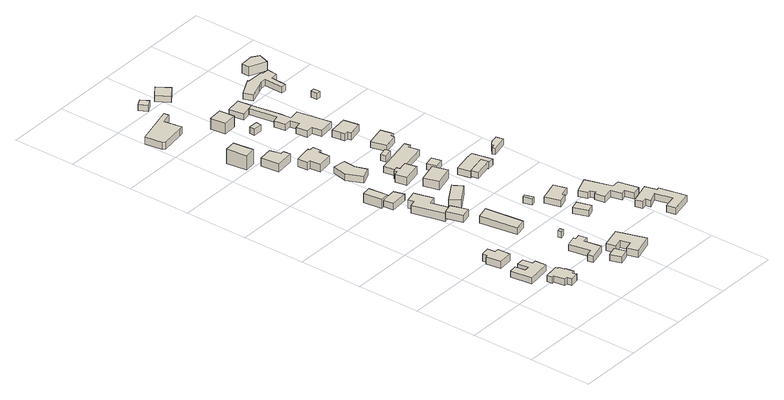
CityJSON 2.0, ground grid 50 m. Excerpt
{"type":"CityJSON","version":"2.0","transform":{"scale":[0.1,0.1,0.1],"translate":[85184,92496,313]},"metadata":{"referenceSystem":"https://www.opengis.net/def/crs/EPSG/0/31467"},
"CityObjects":{
"building1":{"type":"Building","geometry":[{"type":"Solid","lod":"1","boundaries":[[[[0,1,2,3,4,5,6,7,8,9,10,11,12,13]],[[12,14,15,13]],[[11,16,14,12]],[[10,17,16,11]],[[9,18,17,10]],[[8,19,18,9]],[[7,20,19,8]],[[6,21,20,7]],[[5,22,21,6]],[[4,23,22,5]],[[3,24,23,4]],[[2,25,24,3]],[[1,26,25,2]],[[0,27,26,1]],[[13,15,27,0]],[[14,16,17,18,19,20,21,22,23,24,25,26,27,15]]]]}]},
"building2":{"type":"Building","geometry":[{"type":"Solid","lod":"1","boundaries":[[[[28,29,30,31,32,33,34,35,36,37]],[[36,38,39,37]],[[35,40,38,36]],[[34,41,40,35]],[[33,42,41,34]],[[32,43,42,33]],[[31,44,43,32]],[[30,45,44,31]],[[29,46,45,30]],[[28,47,46,29]],[[37,39,47,28]],[[38,40,41,42,43,44,45,46,47,39]]]]}]},
"building3":{"type":"Building","geometry":[{"type":"Solid","lod":"1","boundaries":[[[[48,49,50,51,52,53,54,55]],[[54,56,57,55]],[[53,58,56,54]],[[52,59,58,53]],[[51,60,59,52]],[[50,61,60,51]],[[49,62,61,50]],[[48,63,62,49]],[[55,57,63,48]],[[56,58,59,60,61,62,63,57]]]]}]},
"building4":{"type":"Building","geometry":[{"type":"Solid","lod":"1","boundaries":[[[[64,65,66,67]],[[66,68,69,67]],[[65,70,68,66]],[[64,71,70,65]],[[67,69,71,64]],[[68,70,71,69]]]]}]},
"building5":{"type":"Building","geometry":[{"type":"Solid","lod":"1","boundaries":[[[[72,73,74,75,76,77,78,79,80,81]],[[80,82,83,81]],[[79,84,82,80]],[[78,85,84,79]],[[77,86,85,78]],[[76,87,86,77]],[[75,88,87,76]],[[74,89,88,75]],[[73,90,89,74]],[[72,91,90,73]],[[81,83,91,72]],[[82,84,85,86,87,88,89,90,91,83]]]]}]},
"building6":{"type":"Building","geometry":[{"type":"Solid","lod":"1","boundaries":[[[[92,93,94,95,96,97,98,99]],[[98,100,101,99]],[[97,102,100,98]],[[96,103,102,97]],[[95,104,103,96]],[[94,105,104,95]],[[93,106,105,94]],[[92,107,106,93]],[[99,101,107,92]],[[100,102,103,104,105,106,107,101]]]]}]},
"building7":{"type":"Building","geometry":[{"type":"Solid","lod":"1","boundaries":[[[[108,109,110,111]],[[110,112,113,111]],[[109,114,112,110]],[[108,115,114,109]],[[111,113,115,108]],[[112,114,115,113]]]]}]},
"building8":{"type":"Building","geometry":[{"type":"Solid","lod":"1","boundaries":[[[[116,117,118,119]],[[118,120,121,119]],[[117,122,120,118]],[[116,123,122,117]],[[119,121,123,116]],[[120,122,123,121]]]]}]},
"building9":{"type":"Building","geometry":[{"type":"Solid","lod":"1","boundaries":[[[[124,125,126,127]],[[126,128,129,127]],[[125,130,128,126]],[[124,131,130,125]],[[127,129,131,124]],[[128,130,131,129]]]]}]},
"building10":{"type":"Building","geometry":[{"type":"Solid","lod":"1","boundaries":[[[[132,133,134,135]],[[134,136,137,135]],[[133,138,136,134]],[[132,139,138,133]],[[135,137,139,132]],[[136,138,139,137]]]]}]},
"building11":{"type":"Building","geometry":[{"type":"Solid","lod":"1","boundaries":[[[[140,141,142,143,144,145,146,147]],[[146,148,149,147]],[[145,150,148,146]],[[144,151,150,145]],[[143,152,151,144]],[[142,153,152,143]],[[141,154,153,142]],[[140,155,154,141]],[[147,149,155,140]],[[148,150,151,152,153,154,155,149]]]]}]},
"building12":{"type":"Building","geometry":[{"type":"Solid","lod":"1","boundaries":[[[[156,157,158,159,160]],[[159,161,162,160]],[[158,163,161,159]],[[157,164,163,158]],[[156,165,164,157]],[[160,162,165,156]],[[161,163,164,165,162]]]]}]},
"building13":{"type":"Building","geometry":[{"type":"Solid","lod":"1","boundaries":[[[[166,167,168,169]],[[168,170,171,169]],[[167,172,170,168]],[[166,173,172,167]],[[169,171,173,166]],[[170,172,173,171]]]]}]},
"building14":{"type":"Building","geometry":[{"type":"Solid","lod":"1","boundaries":[[[[174,175,176,177]],[[176,178,179,177]],[[175,180,178,176]],[[174,181,180,175]],[[177,179,181,174]],[[178,180,181,179]]]]}]},
"building15":{"type":"Building","geometry":[{"type":"Solid","lod":"1","boundaries":[[[[182,183,184,185]],[[184,186,187,185]],[[183,188,186,184]],[[182,189,188,183]],[[185,187,189,182]],[[186,188,189,187]]]]}]},
"building16":{"type":"Building","geometry":[{"type":"Solid","lod":"1","boundaries":[[[[190,191,192,193,194,195]],[[194,196,197,195]],[[193,198,196,194]],[[192,199,198,193]],[[191,200,199,192]],[[190,201,200,191]],[[195,197,201,190]],[[196,198,199,200,201,197]]]]}]},
"building17":{"type":"Building","geometry":[{"type":"Solid","lod":"1","boundaries":[[[[202,203,204,205,206,207]],[[206,208,209,207]],[[205,210,208,206]],[[204,211,210,205]],[[203,212,211,204]],[[202,213,212,203]],[[207,209,213,202]],[[208,210,211,212,213,209]]]]}]},
"building18":{"type":"Building","geometry":[{"type":"Solid","lod":"1","boundaries":[[[[214,215,216,217]],[[216,218,219,217]],[[215,220,218,216]],[[214,221,220,215]],[[217,219,221,214]],[[218,220,221,219]]]]}]},
"building19":{"type":"Building","geometry":[{"type":"Solid","lod":"1","boundaries":[[[[222,223,224,225,226,227,228,229,230,231]],[[230,232,233,231]],[[229,234,232,230]],[[228,235,234,229]],[[227,236,235,228]],[[226,237,236,227]],[[225,238,237,226]],[[224,239,238,225]],[[223,240,239,224]],[[222,241,240,223]],[[231,233,241,222]],[[232,234,235,236,237,238,239,240,241,233]]]]}]},
"building20":{"type":"Building","geometry":[{"type":"Solid","lod":"1","boundaries":[[[[242,243,244,245,246,247,248,249]],[[248,250,251,249]],[[247,252,250,248]],[[246,253,252,247]],[[245,254,253,246]],[[244,255,254,245]],[[243,256,255,244]],[[242,257,256,243]],[[249,251,257,242]],[[250,252,253,254,255,256,257,251]]]]}]},
"building21":{"type":"Building","geometry":[{"type":"Solid","lod":"1","boundaries":[[[[258,259,260,261]],[[260,262,263,261]],[[259,264,262,260]],[[258,265,264,259]],[[261,263,265,258]],[[262,264,265,263]]]]}]},
"building22":{"type":"Building","geometry":[{"type":"Solid","lod":"1","boundaries":[[[[266,267,268,269,270,271]],[[270,272,273,271]],[[269,274,272,270]],[[268,275,274,269]],[[267,276,275,268]],[[266,277,276,267]],[[271,273,277,266]],[[272,274,275,276,277,273]]]]}]},
"building23":{"type":"Building","geometry":[{"type":"Solid","lod":"1","boundaries":[[[[278,279,280,281,282,283,284,285]],[[284,286,287,285]],[[283,288,286,284]],[[282,289,288,283]],[[281,290,289,282]],[[280,291,290,281]],[[279,292,291,280]],[[278,293,292,279]],[[285,287,293,278]],[[286,288,289,290,291,292,293,287]]]]}]},
"building24":{"type":"Building","geometry":[{"type":"Solid","lod":"1","boundaries":[[[[294,295,296,297,298,299,300,301,302,303,304,305,306,307]],[[306,308,309,307]],[[305,310,308,306]],[[304,311,310,305]],[[303,312,311,304]],[[302,313,312,303]],[[301,314,313,302]],[[300,315,314,301]],[[299,316,315,300]],[[298,317,316,299]],[[297,318,317,298]],[[296,319,318,297]],[[295,320,319,296]],[[294,321,320,295]],[[307,309,321,294]],[[308,310,311,312,313,314,315,316,317,318,319,320,321,309]]]]}]},
"building25":{"type":"Building","geometry":[{"type":"Solid","lod":"1","boundaries":[[[[322,323,324,325,326,327,328,329,330,331,332,333]],[[332,334,335,333]],[[331,336,334,332]],[[330,337,336,331]],[[329,338,337,330]],[[328,339,338,329]],[[327,340,339,328]],[[326,341,340,327]],[[325,342,341,326]],[[324,343,342,325]],[[323,344,343,324]],[[322,345,344,323]],[[333,335,345,322]],[[334,336,337,338,339,340,341,342,343,344,345,335]]]]}]},
"building26":{"type":"Building","geometry":[{"type":"Solid","lod":"1","boundaries":[[[[346,347,348,349,350,351]],[[350,352,353,351]],[[349,354,352,350]],[[348,355,354,349]],[[347,356,355,348]],[[346,357,356,347]],[[351,353,357,346]],[[352,354,355,356,357,353]]]]}]},
"building27":{"type":"Building","geometry":[{"type":"Solid","lod":"1","boundaries":[[[[358,359,360,361]],[[360,362,363,361]],[[359,364,362,360]],[[358,365,364,359]],[[361,363,365,358]],[[362,364,365,363]]]]}]},
"building28":{"type":"Building","geometry":[{"type":"Solid","lod":"1","boundaries":[[[[366,367,368,369]],[[368,370,371,369]],[[367,372,370,368]],[[366,373,372,367]],[[369,371,373,366]],[[370,372,373,371]]]]}]},
"building29":{"type":"Building","geometry":[{"type":"Solid","lod":"1","boundaries":[[[[374,375,376,377]],[[376,378,379,377]],[[375,380,378,376]],[[374,381,380,375]],[[377,379,381,374]],[[378,380,381,379]]]]}]},
"building30":{"type":"Building","geometry":[{"type":"Solid","lod":"1","boundaries":[[[[382,383,384,385,386,387,388]],[[387,389,390,388]],[[386,391,389,387]],[[385,392,391,386]],[[384,393,392,385]],[[383,394,393,384]],[[382,395,394,383]],[[388,390,395,382]],[[389,391,392,393,394,395,390]]]]}]},
"building31":{"type":"Building","geometry":[{"type":"Solid","lod":"1","boundaries":[[[[396,397,398,399]],[[398,400,401,399]],[[397,402,400,398]],[[396,403,402,397]],[[399,401,403,396]],[[400,402,403,401]]]]}]},
"building32":{"type":"Building","geometry":[{"type":"Solid","lod":"1","boundaries":[[[[404,405,406,407]],[[406,408,409,407]],[[405,410,408,406]],[[404,411,410,405]],[[407,409,411,404]],[[408,410,411,409]]]]}]},
"building33":{"type":"Building","geometry":[{"type":"Solid","lod":"1","boundaries":[[[[412,413,414,415]],[[414,416,417,415]],[[413,418,416,414]],[[412,419,418,413]],[[415,417,419,412]],[[416,418,419,417]]]]}]},
"building34":{"type":"Building","geometry":[{"type":"Solid","lod":"1","boundaries":[[[[420,421,422,423,424,425]],[[424,426,427,425]],[[423,428,426,424]],[[422,429,428,423]],[[421,430,429,422]],[[420,431,430,421]],[[425,427,431,420]],[[426,428,429,430,431,427]]]]}]},
"building35":{"type":"Building","geometry":[{"type":"Solid","lod":"1","boundaries":[[[[432,433,434,435,436,437,438]],[[437,439,440,438]],[[436,441,439,437]],[[435,442,441,436]],[[434,443,442,435]],[[433,444,443,434]],[[432,445,444,433]],[[438,440,445,432]],[[439,441,442,443,444,445,440]]]]}]},
"building36":{"type":"Building","geometry":[{"type":"Solid","lod":"1","boundaries":[[[[446,447,448,449,450,451,452,453,454,455,456,457,458,459,460]],[[459,461,462,460]],[[458,463,461,459]],[[457,464,463,458]],[[456,465,464,457]],[[455,466,465,456]],[[454,467,466,455]],[[453,468,467,454]],[[452,469,468,453]],[[451,470,469,452]],[[450,471,470,451]],[[449,472,471,450]],[[448,473,472,449]],[[447,474,473,448]],[[446,475,474,447]],[[460,462,475,446]],[[461,463,464,465,466,467,468,469,470,471,472,473,474,475,462]]]]}]},
"building37":{"type":"Building","geometry":[{"type":"Solid","lod":"1","boundaries":[[[[476,477,478,479]],[[478,480,481,479]],[[477,482,480,478]],[[476,483,482,477]],[[479,481,483,476]],[[480,482,483,481]]]]}]},
"building38":{"type":"Building","geometry":[{"type":"Solid","lod":"1","boundaries":[[[[484,485,486,487]],[[486,488,489,487]],[[485,490,488,486]],[[484,491,490,485]],[[487,489,491,484]],[[488,490,491,489]]]]}]},
"building39":{"type":"Building","geometry":[{"type":"Solid","lod":"1","boundaries":[[[[492,493,494,495,496,497,498]],[[497,499,500,498]],[[496,501,499,497]],[[495,502,501,496]],[[494,503,502,495]],[[493,504,503,494]],[[492,505,504,493]],[[498,500,505,492]],[[499,501,502,503,504,505,500]]]]}]},
"building40":{"type":"Building","geometry":[{"type":"Solid","lod":"1","boundaries":[[[[506,507,508,509,510,511,512,513,514,515,516,517,518,519]],[[518,520,521,519]],[[517,522,520,518]],[[516,523,522,517]],[[515,524,523,516]],[[514,525,524,515]],[[513,526,525,514]],[[512,527,526,513]],[[511,528,527,512]],[[510,529,528,511]],[[509,530,529,510]],[[508,531,530,509]],[[507,532,531,508]],[[506,533,532,507]],[[519,521,533,506]],[[520,522,523,524,525,526,527,528,529,530,531,532,533,521]]]]}]},
"building41":{"type":"Building","geometry":[{"type":"Solid","lod":"1","boundaries":[[[[534,535,536,537]],[[536,538,539,537]],[[535,540,538,536]],[[534,541,540,535]],[[537,539,541,534]],[[538,540,541,539]]]]}]},
"building42":{"type":"Building","geometry":[{"type":"Solid","lod":"1","boundaries":[[[[542,543,544,545,546]],[[545,547,548,546]],[[544,549,547,545]],[[543,550,549,544]],[[542,551,550,543]],[[546,548,551,542]],[[547,549,550,551,548]]]]}]}
},
"vertices":[
[232,178,267],[226,213,267],[249,217,267],[238,285,267],[232,284,267],[224,329,267],[213,327,267],[210,347,267],[95,329,267],[101,288,267],[118,290,267],[132,202,267],[157,206,267],[163,167,267],[157,206,215],[163,167,215],[132,202,215],[118,290,215],[101,288,215],[95,329,215],[210,347,215],[213,327,215],[224,329,215],[232,284,215],[238,285,215],[249,217,215],[226,213,215],[232,178,215],
[8,579,248],[27,410,248],[217,434,248],[209,522,248],[180,522,248],[167,601,248],[104,594,248],[115,509,248],[78,507,248],[67,587,248],[78,507,198],[67,587,198],[115,509,198],[104,594,198],[167,601,198],[180,522,198],[209,522,198],[217,434,198],[27,410,198],[8,579,198],
[58,705,248],[172,715,248],[167,815,248],[134,814,248],[126,873,248],[57,865,248],[60,825,248],[39,819,248],[60,825,191],[39,819,191],[57,865,191],[126,873,191],[134,814,191],[167,815,191],[172,715,191],[58,705,191],
[577,53,282],[655,76,282],[629,164,282],[551,141,282],[629,164,232],[551,141,232],[655,76,232],[577,53,232],
[599,402,262],[643,410,262],[631,477,262],[588,465,262],[585,486,262],[499,462,262],[530,292,262],[476,278,262],[485,231,262],[620,269,262],[485,231,212],[620,269,212],[476,278,212],[530,292,212],[499,462,212],[585,486,212],[588,465,212],[631,477,212],[643,410,212],[599,402,212],
[717,182,293],[738,108,293],[674,90,293],[699,7,293],[860,52,293],[789,277,293],[629,234,293],[649,163,293],[629,234,235],[649,163,235],[789,277,235],[860,52,235],[699,7,235],[674,90,235],[738,108,235],[717,182,235],
[611,642,244],[617,613,244],[647,619,244],[641,648,244],[647,619,194],[641,648,194],[617,613,194],[611,642,194],
[437,1187,235],[480,892,235],[571,910,235],[534,1213,235],[571,910,178],[534,1213,178],[480,892,178],[437,1187,178],
[488,1326,208],[448,1454,208],[368,1433,208],[406,1302,208],[368,1433,150],[406,1302,150],[448,1454,150],[488,1326,150],
[245,1887,187],[316,1896,187],[298,2045,187],[227,2036,187],[298,2045,114],[227,2036,114],[316,1896,114],[245,1887,114],
[448,1454,192],[411,1597,192],[475,1614,192],[436,1764,192],[343,1741,192],[355,1694,192],[304,1681,192],[368,1433,192],[304,1681,128],[368,1433,128],[355,1694,128],[343,1741,128],[436,1764,128],[475,1614,128],[411,1597,128],[448,1454,128],
[268,1806,174],[410,1820,174],[387,1902,174],[316,1896,174],[258,1888,174],[316,1896,124],[258,1888,124],[387,1902,124],[410,1820,124],[268,1806,124],
[695,1525,215],[647,1600,215],[496,1504,215],[544,1428,215],[496,1504,146],[544,1428,146],[647,1600,146],[695,1525,146],
[210,2982,175],[189,3143,175],[101,3132,175],[122,2971,175],[101,3132,59],[122,2971,59],[189,3143,59],[210,2982,59],
[995,643,255],[962,755,255],[892,734,255],[932,621,255],[892,734,205],[932,621,205],[962,755,205],[995,643,205],
[500,2331,151],[507,2424,151],[409,2439,151],[387,2322,151],[440,2198,151],[530,2236,151],[440,2198,99],[530,2236,99],[387,2322,99],[409,2439,99],[507,2424,99],[500,2331,99],
[215,2922,128],[232,2777,128],[381,2793,128],[375,2851,128],[348,2850,128],[326,2934,128],[348,2850,62],[326,2934,62],[375,2851,62],[381,2793,62],[232,2777,62],[215,2922,62],
[870,1066,204],[894,1073,204],[874,1141,204],[850,1134,204],[874,1141,154],[850,1134,154],[894,1073,154],[870,1066,154],
[497,2636,147],[524,2641,147],[518,2706,147],[483,2704,147],[479,2720,147],[341,2700,147],[347,2618,147],[372,2617,147],[381,2534,147],[504,2551,147],[381,2534,85],[504,2551,85],[372,2617,85],[347,2618,85],[341,2700,85],[479,2720,85],[483,2704,85],[518,2706,85],[524,2641,85],[497,2636,85],
[593,2030,181],[557,2022,181],[576,1932,181],[727,1963,181],[708,2053,181],[637,2039,181],[631,2064,181],[587,2055,181],[631,2064,117],[587,2055,117],[637,2039,117],[708,2053,117],[727,1963,117],[576,1932,117],[557,2022,117],[593,2030,117],
[771,1864,201],[619,1823,201],[651,1704,201],[803,1746,201],[651,1704,134],[803,1746,134],[619,1823,134],[771,1864,134],
[877,971,254],[911,851,254],[986,872,254],[980,893,254],[1062,916,254],[1035,1015,254],[1062,916,204],[1035,1015,204],[980,893,204],[986,872,204],[911,851,204],[877,971,204],
[38,3613,73],[227,3637,73],[258,3644,73],[234,3785,73],[318,3807,73],[313,3848,73],[0,3768,73],[20,3627,73],[0,3768,16],[20,3627,16],[313,3848,16],[318,3807,16],[234,3785,16],[258,3644,16],[227,3637,16],[38,3613,16],
[1250,661,279],[1187,866,279],[1053,814,279],[1078,743,279],[1101,745,279],[1114,703,279],[1095,700,279],[1112,622,279],[1191,636,279],[1212,548,279],[1252,563,279],[1267,489,279],[1343,510,279],[1309,665,279],[1343,510,229],[1309,665,229],[1267,489,229],[1252,563,229],[1212,548,229],[1191,636,229],[1112,622,229],[1095,700,229],[1114,703,229],[1101,745,229],[1078,743,229],[1053,814,229],[1187,866,229],[1250,661,229],
[1251,331,292],[1335,365,292],[1368,229,292],[1266,207,292],[1280,137,292],[1453,175,292],[1405,387,292],[1385,382,292],[1359,474,292],[1187,422,292],[1202,363,292],[1242,373,292],[1202,363,238],[1242,373,238],[1187,422,238],[1359,474,238],[1385,382,238],[1405,387,238],[1453,175,238],[1280,137,238],[1266,207,238],[1368,229,238],[1335,365,238],[1251,331,238],
[611,2162,162],[637,2039,162],[927,2099,162],[911,2179,162],[935,2184,162],[926,2228,162],[935,2184,112],[926,2228,112],[911,2179,112],[927,2099,112],[637,2039,112],[611,2162,112],
[821,1952,165],[839,1876,165],[912,1893,165],[894,1969,165],[912,1893,115],[894,1969,115],[839,1876,115],[821,1952,115],
[1056,1598,203],[1044,1654,203],[893,1622,203],[905,1565,203],[893,1622,153],[905,1565,153],[1044,1654,153],[1056,1598,153],
[828,2271,136],[819,2314,136],[749,2299,136],[758,2256,136],[749,2299,86],[758,2256,86],[819,2314,86],[828,2271,86],
[893,1622,192],[1044,1654,192],[1056,1598,192],[1112,1603,192],[1078,1760,192],[1022,1755,192],[871,1722,192],[1022,1755,142],[871,1722,142],[1078,1760,142],[1112,1603,142],[1056,1598,142],[1044,1654,142],[893,1622,142],
[412,3389,124],[524,3398,124],[513,3518,124],[402,3508,124],[513,3518,37],[402,3508,37],[524,3398,37],[412,3389,37],
[514,3215,95],[585,3214,95],[589,3257,95],[517,3258,95],[589,3257,45],[517,3258,45],[585,3214,45],[514,3215,45],
[365,4100,57],[312,4072,57],[346,4007,57],[402,4039,57],[346,4007,7],[402,4039,7],[312,4072,7],[365,4100,7],
[962,2372,151],[993,2375,151],[971,2474,151],[818,2439,151],[848,2320,151],[965,2346,151],[848,2320,100],[965,2346,100],[818,2439,100],[971,2474,100],[993,2375,100],[962,2372,100],
[782,2635,152],[814,2638,152],[821,2609,152],[933,2631,152],[913,2750,152],[766,2733,152],[777,2668,152],[766,2733,95],[777,2668,95],[913,2750,95],[933,2631,95],[821,2609,95],[814,2638,95],[782,2635,95],
[691,2990,108],[704,2901,108],[762,2906,108],[772,2828,108],[898,2844,108],[852,3107,108],[768,3093,108],[760,3178,108],[723,3403,108],[683,3395,108],[716,3176,108],[664,3163,108],[677,3070,108],[733,3075,108],[744,3002,108],[733,3075,58],[744,3002,58],[677,3070,58],[664,3163,58],[716,3176,58],[683,3395,58],[723,3403,58],[760,3178,58],[768,3093,58],[852,3107,58],[898,2844,58],[772,2828,58],[762,2906,58],[704,2901,58],[691,2990,58],
[508,3933,80],[596,3999,80],[531,4097,80],[444,4034,80],[531,4097,30],[444,4034,30],[596,3999,30],[508,3933,30],
[623,3522,80],[642,3406,80],[758,3427,80],[743,3537,80],[758,3427,30],[743,3537,30],[642,3406,30],[623,3522,30],
[1353,1765,184],[1295,1753,184],[1257,1730,184],[1259,1710,184],[1231,1703,184],[1235,1678,184],[1367,1708,184],[1235,1678,134],[1367,1708,134],[1231,1703,134],[1259,1710,134],[1257,1730,134],[1295,1753,134],[1353,1765,134],
[1119,3616,86],[1118,3627,86],[980,3629,86],[979,3640,86],[837,3568,86],[862,3497,86],[983,3538,86],[1015,3552,86],[1064,3554,86],[1062,3406,86],[1101,3403,86],[1107,3526,86],[1164,3531,86],[1170,3613,86],[1164,3531,36],[1170,3613,36],[1107,3526,36],[1101,3403,36],[1062,3406,36],[1064,3554,36],[1015,3552,36],[983,3538,36],[862,3497,36],[837,3568,36],[979,3640,36],[980,3629,36],[1118,3627,36],[1119,3616,36],
[1169,3212,92],[1137,3210,92],[1140,3159,92],[1173,3161,92],[1140,3159,42],[1173,3161,42],[1137,3210,42],[1169,3212,42],
[1219,3656,112],[1249,3744,112],[1194,3780,112],[1090,3774,112],[1089,3713,112],[1090,3774,39],[1089,3713,39],[1194,3780,39],[1249,3744,39],[1219,3656,39]
]}
